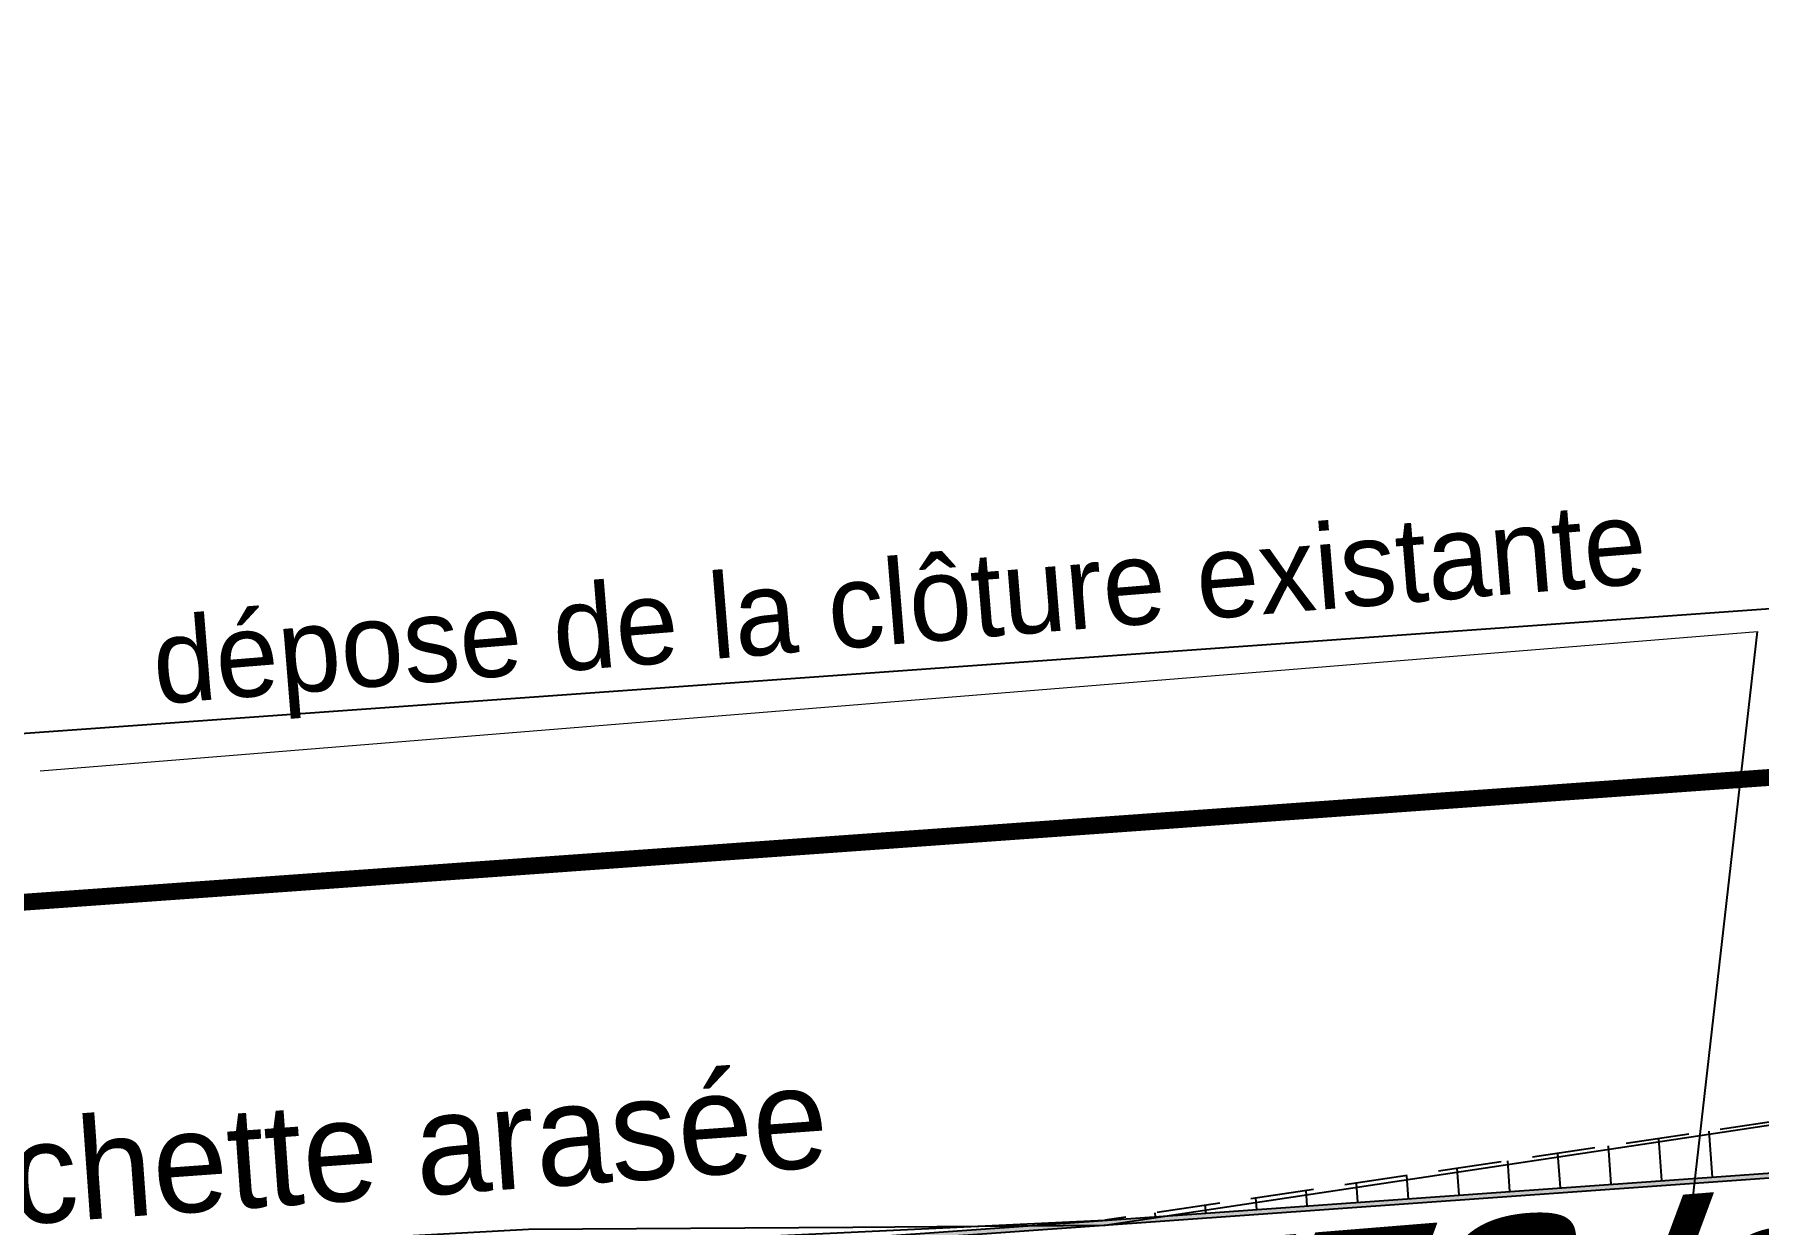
# Model space of a CAD drawing. Header units: metres. Extents: x 1851758 to 1852050, y 5187822 to 5188223.
# Drawn here: x 1851916.42 to 1851926.64, y 5187885.52 to 5187892.58 of the extents above; entities that cross this region are included whole.
import ezdxf
from ezdxf.enums import TextEntityAlignment as Align

# ---------------------------------------------------------------- set-up
doc = ezdxf.new("R2010")
doc.units = ezdxf.units.M
doc.header["$LTSCALE"] = 2.5
doc.linetypes.add('L8', pattern=[0.225, 0.15, -0.075])
for name, color, linetype, lineweight in [('PAR_ALIGNT_TXT', 1, 'CONTINUOUS', 15), ('PRO_PAR', 1, 'CONTINUOUS', 35), ('PRO_PAR_DA', 1, 'CONTINUOUS', 35), ('PRO_PAR_SURF', 157, 'CONTINUOUS', 20), ('PRO_VOI_DEMOLITION', 6, 'CONTINUOUS', 15)]:
    doc.layers.add(name, color=color, linetype=linetype, lineweight=lineweight)
for name, color, linetype in [('PFM_VRD ET 2D', 7, 'CONTINUOUS'), ('PRO_VOI', 7, 'CONTINUOUS'), ('PRO_VOI_PLANCHETTES', 232, 'CONTINUOUS'), ('PRO_VOI_PLANCHETTES_TXT', 232, 'CONTINUOUS')]:
    doc.layers.add(name, color=color, linetype=linetype)
doc.layers.add('PRO_PAR_CONT_DA', color=40, linetype='CONTINUOUS', plot=False)
doc.layers.add('PRO_PAR_CONT_DA_D', color=7, linetype='CONTINUOUS', plot=False)
doc.styles.add('_ECRITURE', font='NEWSGOTN.TTF')
doc.styles.add('ARIAL_IT_B', font='arialbd.ttf', dxfattribs={"width": 1.1, "oblique": 25.02})
doc.styles.get("Standard").update_dxf_attribs({"font": 'arial.ttf'})
doc.dimstyles.get("Standard").update_dxf_attribs({"dimtxt": 0.18, "dimasz": 0.18, "dimexe": 0.18, "dimexo": 0.0625, "dimgap": 0.09, "dimtad": 0, "dimtih": 1, "dimtoh": 1, "dimdec": 4, "dimzin": 0, "dimdsep": 46, "dimtxsty": 'Standard', "dimcen": 0.09, "dimadec": 0, "dimazin": 0, "dimtfac": 1, "dimtdec": 4, "dimtofl": 0, "dimtmove": 0, "dimatfit": 3, "dimfxl": 0, "dimtolj": 1, "dimtzin": 0, "dimarcsym": 0})

msp = doc.modelspace()

# ---------------------------------------------------------------- hatches: boundary and pattern name
at = {"layer": 'PRO_VOI_PLANCHETTES'}
h = msp.add_hatch(color=256, dxfattribs=at)
h.dxf.hatch_style = 1
h.paths.add_polyline_path([(1851899.136, 5187902.863), (1851900.494, 5187883.965), (1851977.187, 5187889.419), (1851978.221, 5187892.236), (1851977.132, 5187910.471), (1851977.162, 5187910.473), (1851978.251, 5187892.231), (1851977.209, 5187889.391), (1851900.466, 5187883.933), (1851899.106, 5187902.861)])

# ---------------------------------------------------------------- linework, layer by layer
at = {"layer": 'PFM_VRD ET 2D', "flags": 128}
msp.add_lwpolyline([(1851938.817, 5187906.989), (1851932.257, 5187906.617), (1851924.76, 5187906.295), (1851916.449, 5187905.748), (1851909.004, 5187905.053), (1851900.823, 5187904.51), (1851899.466, 5187904.467), (1851899.508, 5187902.89), (1851899.399, 5187902.635), (1851899.377, 5187902.626), (1851899.486, 5187902.532), (1851899.647, 5187896.387), (1851899.719, 5187894.33), (1851899.775, 5187893.796), (1851901.077, 5187884.6), (1851904.205, 5187884.671), (1851906.996, 5187884.818), (1851919.346, 5187885.497), (1851921.271, 5187885.509), (1851922.767, 5187885.519), (1851936.133, 5187887.535)], dxfattribs=at)
at = {"layer": 'PRO_PAR', "const_width": 0.1, "flags": 128}
msp.add_lwpolyline([(1851900.327, 5187886.29), (1851978.077, 5187891.845)], dxfattribs=at)
at = {"layer": 'PRO_PAR_CONT_DA', "flags": 128}
msp.add_lwpolyline([(1851978.077, 5187891.845), (1851978.221, 5187892.236), (1851977.132, 5187910.471), (1851898.993, 5187904.858), (1851900.327, 5187886.29)], close=True, dxfattribs=at)
at = {"layer": 'PRO_PAR_CONT_DA_D', "flags": 128}
msp.add_lwpolyline([(1851977.187, 5187892.783), (1851976.194, 5187909.401), (1851900.062, 5187903.932), (1851901.253, 5187887.359)], close=True, dxfattribs=at)
at = {"layer": 'PRO_PAR_DA', "flags": 128}
msp.add_lwpolyline([(1851900.327, 5187886.29), (1851978.077, 5187891.845)], dxfattribs=at)
at = {"layer": 'PRO_PAR_SURF', "flags": 128}
for points in [[(1851898.993, 5187904.858), (1851977.132, 5187910.471), (1851978.221, 5187892.236), (1851977.187, 5187889.419), (1851900.494, 5187883.965)], [(1851977.132, 5187910.471), (1851898.993, 5187904.858), (1851900.494, 5187883.965), (1851977.187, 5187889.419), (1851978.221, 5187892.236)], [(1851977.132, 5187910.471), (1851978.221, 5187892.236), (1851978.077, 5187891.845), (1851900.327, 5187886.29), (1851898.993, 5187904.858)]]:
    msp.add_lwpolyline(points, close=True, dxfattribs=at)
at = {"layer": 'PRO_VOI', "color": 32}
for p, q in [((1851925.768, 5187885.763, 297.263), (1851925.752, 5187885.99, 297.263)), ((1851926.069, 5187885.784, 297.263), (1851926.051, 5187886.034, 297.263)), ((1851926.369, 5187885.805, 297.263), (1851926.35, 5187886.078, 297.263)), ((1851925.168, 5187885.72, 297.263), (1851925.155, 5187885.901, 297.263)), ((1851925.468, 5187885.741, 297.263), (1851925.453, 5187885.945, 297.263)), ((1851924.567, 5187885.677, 297.263), (1851924.557, 5187885.813, 297.263)), ((1851924.867, 5187885.699, 297.263), (1851924.856, 5187885.857, 297.263)), ((1851923.666, 5187885.613, 297.263), (1851923.661, 5187885.681, 297.263)), ((1851923.966, 5187885.634, 297.263), (1851923.96, 5187885.725, 297.263)), ((1851924.267, 5187885.656, 297.263), (1851924.258, 5187885.769, 297.263)), ((1851923.065, 5187885.57, 297.263), (1851923.063, 5187885.593, 297.263)), ((1851923.365, 5187885.592, 297.263), (1851923.362, 5187885.637, 297.263)), ((1851922.46, 5187885.535, 297.549), (1851922.461, 5187885.527, 297.549)), ((1851922.765, 5187885.549, 297.263), (1851922.765, 5187885.549, 297.263)), ((1851922.765, 5187885.549, 297.549), (1851922.765, 5187885.549, 297.549))]:
    msp.add_line(p, q, dxfattribs=at)
at = {"layer": 'PRO_VOI', "color": 34, "elevation": 297.549, "flags": 128}
msp.add_lwpolyline([(1851899.788, 5187893.797), (1851901.077, 5187884.6), (1851904.205, 5187884.671), (1851922.765, 5187885.549)], dxfattribs=at)
at = {"layer": 'PRO_VOI', "flags": 128}
msp.add_lwpolyline([(1851900.327, 5187886.29), (1851900.494, 5187883.965), (1851977.187, 5187889.419), (1851978.077, 5187891.845)], dxfattribs=at)
at = {"layer": 'PRO_VOI', "color": 34, "linetype": 'L8', "elevation": 297.263, "flags": 128}
msp.add_lwpolyline([(1851973.826, 5187889.18), (1851971.365, 5187889.511), (1851969.131, 5187889.483), (1851953.17, 5187889.152), (1851939.069, 5187887.953), (1851922.765, 5187885.549)], dxfattribs=at)
at = {"layer": 'PRO_VOI_DEMOLITION', "linetype": 'Continuous', "flags": 128}
msp.add_lwpolyline([(1851916.45, 5187888.214), (1851926.637, 5187889.041)], dxfattribs=at)
at = {"layer": 'PRO_VOI_PLANCHETTES', "flags": 128}
msp.add_lwpolyline([(1851899.136, 5187902.863), (1851900.494, 5187883.965), (1851977.187, 5187889.419), (1851978.221, 5187892.236), (1851977.132, 5187910.471), (1851977.162, 5187910.473), (1851978.251, 5187892.231), (1851977.209, 5187889.391), (1851900.466, 5187883.933), (1851899.106, 5187902.861)], close=True, dxfattribs=at)

# ---------------------------------------------------------------- texts
at = {"layer": 'PAR_ALIGNT_TXT', "style": 'ARIAL_IT_B', "oblique": 25.02, "width": 1.1}
msp.add_text('Alignement validé par la mairie de TRAMOYES le 07/04/2016', height=0.875, rotation=4.6408, dxfattribs=at).set_placement((1851914.814, 5187884.185), align=Align.MIDDLE)
at = {"layer": 'PRO_VOI_DEMOLITION', "style": '_ECRITURE'}
msp.add_text('dépose de la clôture existante', height=0.5, rotation=4.6408, dxfattribs=at).set_placement((1851921.55, 5187889.16), align=Align.MIDDLE)
at = {"layer": 'PRO_VOI_PLANCHETTES_TXT', "style": '_ECRITURE'}
msp.add_text('planchette arasée', height=0.6, rotation=4.1089, dxfattribs=at).set_placement((1851917.942, 5187885.871), align=Align.MIDDLE)

# ---------------------------------------------------------------- leaders
at = {"layer": 'PRO_VOI_DEMOLITION', "linetype": 'Continuous'}
msp.add_leader([(1851926.073, 5187884.095, -0.001), (1851926.637, 5187889.041, -0.001)], dimstyle='Standard', override={"dimscale": 1, "dimasz": 1, "dimgap": 0.09, "dimtad": 0, "dimclrd": 0}, dxfattribs=at)

doc.saveas('drawing.dxf')
